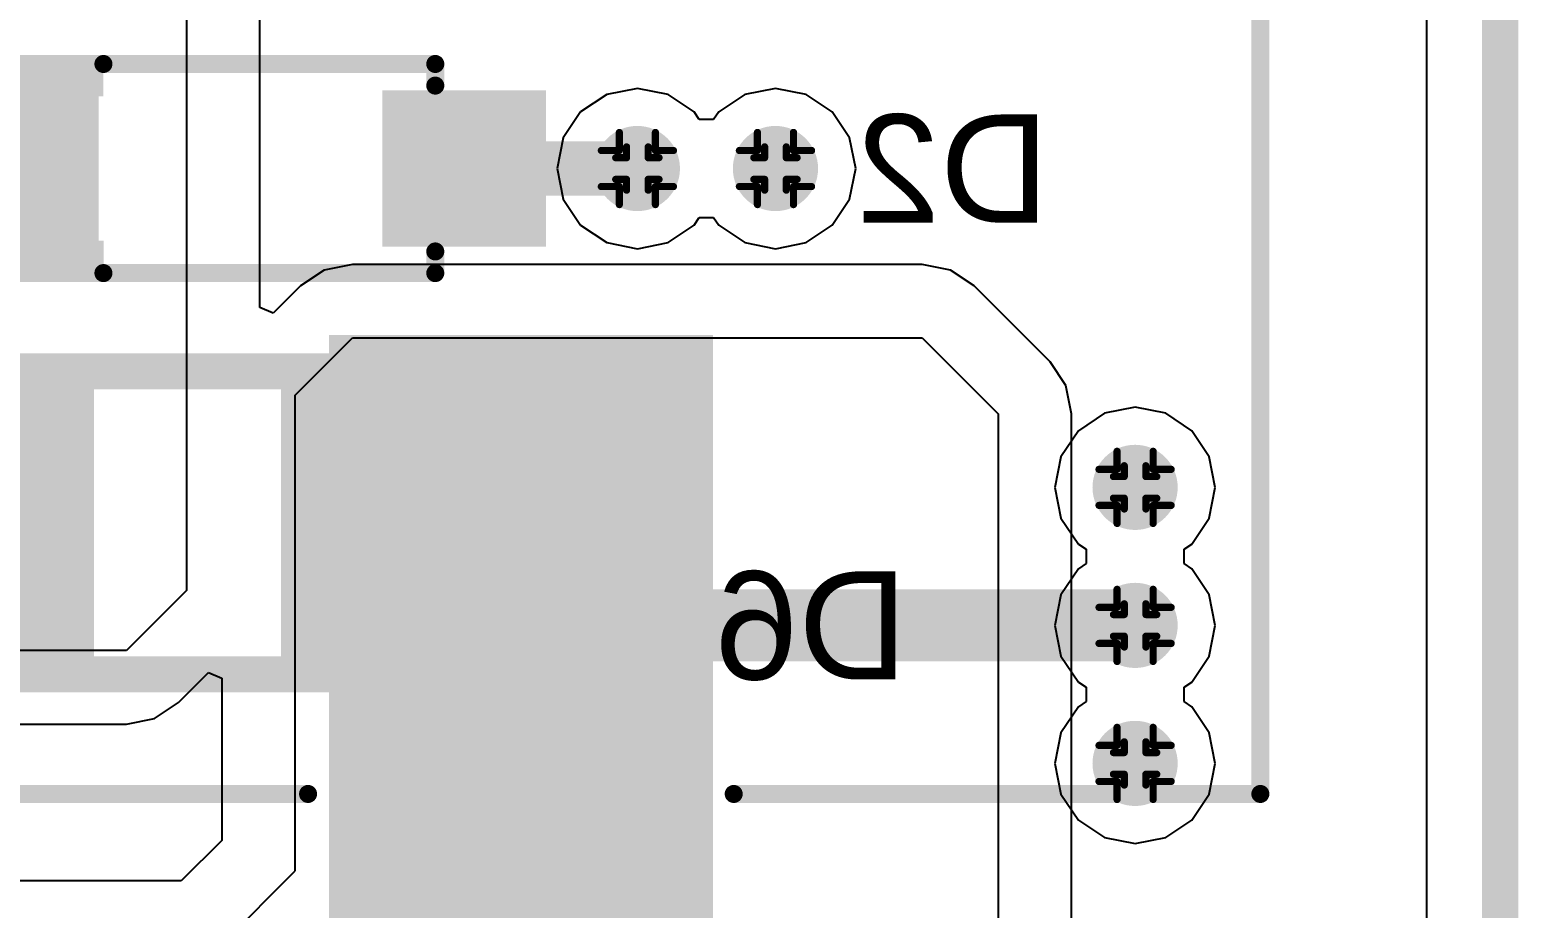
# Model space of a CAD drawing. Header units: inches. Extents: x 0 to 198, y 0 to 199.
# Drawn here: x 5.8916 to 6.3042, y 3.2148 to 3.4585 of the extents above; entities that cross this region are included whole.
import ezdxf

# ---------------------------------------------------------------- set-up
doc = ezdxf.new("R2010")
doc.units = ezdxf.units.IN
doc.header["$MEASUREMENT"] = 0
for name, color, linetype in [('Board Outline', 216, 'Continuous'), ('Bottom Layer', 5, 'Continuous'), ('Bottom Overlay', 54, 'Continuous'), ('Bottom Paste', 16, 'Continuous'), ('Bottom Solder', 6, 'Continuous'), ('Drill Drawing', 1, 'Continuous'), ('Layer 1', 16, 'Continuous'), ('Layer 2', 76, 'Continuous'), ('Top Layer', 1, 'Continuous'), ('Top Overlay', 2, 'Continuous'), ('Top Paste', 8, 'Continuous'), ('Top Solder', 216, 'Continuous'), ('Via Holes', 16, 'Continuous')]:
    doc.layers.add(name, color=color, linetype=linetype)
doc.styles.add('Arial', font='', dxfattribs={"height": 0.2})
doc.styles.get('Arial').set_extended_font_data('Arial')

# ---------------------------------------------------------------- blocks, each defined once
blk = doc.blocks.new('SOD_123FL_B_293')
at = {"layer": 'Bottom Layer'}
for points in [[(-0.08267695, 0.03543295), (-0.02992105, 0.03543295), (-0.02992105, -0.03543315), (-0.08267695, -0.03543315)], [(0.02992105, 0.03543295), (0.08267695, 0.03543295), (0.08267695, -0.03543315), (0.02992105, -0.03543315)]]:
    blk.add_hatch(color=5, dxfattribs=at).paths.add_polyline_path(points)
at = {"layer": 'Bottom Overlay'}
blk.add_hatch(color=54, dxfattribs=at).paths.add_polyline_path([(-0.1280035, -0.0459927), (-0.0860035, -0.0459927), (-0.0860035, 0.0460073), (-0.1280035, 0.0460073)])
at = {"layer": 'Bottom Paste'}
for points in [[(-0.08267695, 0.03543295), (-0.02992105, 0.03543295), (-0.02992105, -0.03543315), (-0.08267695, -0.03543315)], [(0.02992105, 0.03543295), (0.08267695, 0.03543295), (0.08267695, -0.03543315), (0.02992105, -0.03543315)]]:
    blk.add_hatch(color=16, dxfattribs=at).paths.add_polyline_path(points)
at = {"layer": 'Bottom Solder'}
for points in [[(-0.08667695, 0.03943295), (-0.02592105, 0.03943295), (-0.02592105, -0.03943315), (-0.08667695, -0.03943315)], [(0.02592105, 0.03943295), (0.08667695, 0.03943295), (0.08667695, -0.03943315), (0.02592105, -0.03943315)]]:
    blk.add_hatch(color=6, dxfattribs=at).paths.add_polyline_path(points)
at = {"layer": 'Bottom Overlay'}
for points in [[(0.0890011, 0.0419998, 0.01, 0.01, 0), (-0.088999, 0.0419997, 0.01, 0.01, 0)], [(0.0890011, 0.0419998, 0.01, 0.01, 0), (0.089001, -0.0420002, 0.01, 0.01, 0)], [(0.089001, -0.0420002, 0.01, 0.01, 0), (-0.088999, -0.0420002, 0.01, 0.01, 0)]]:
    blk.add_lwpolyline(points, format="xyseb", dxfattribs=at)
for points in [[(-0.091499, 0.0419997, 0.005, 0.005, 1), (-0.086499, 0.0419997, 0.005, 0.005, 1)], [(0.0865011, 0.0419998, 0.005, 0.005, 1), (0.0915011, 0.0419998, 0.005, 0.005, 1)], [(0.0865011, 0.0419998, 0.005, 0.005, 1), (0.0915011, 0.0419998, 0.005, 0.005, 1)], [(-0.091499, -0.0420002, 0.005, 0.005, 1), (-0.086499, -0.0420002, 0.005, 0.005, 1)], [(0.086501, -0.0420002, 0.005, 0.005, 1), (0.091501, -0.0420002, 0.005, 0.005, 1)], [(0.086501, -0.0420002, 0.005, 0.005, 1), (0.091501, -0.0420002, 0.005, 0.005, 1)]]:
    blk.add_lwpolyline(points, format="xyseb", close=True, dxfattribs=at)
blk = doc.blocks.new('SOD_123_B_297')
at = {"layer": 'Bottom Layer'}
for points in [[(-0.0807077, -0.01771645), (-0.0807077, 0.01771665), (-0.0433061, 0.01771665), (-0.0433061, -0.01771645)], [(0.0433062, -0.01771635), (0.0433062, 0.01771675), (0.0807078, 0.01771675), (0.0807078, -0.01771635)]]:
    blk.add_hatch(color=5, dxfattribs=at).paths.add_polyline_path(points)
at = {"layer": 'Bottom Overlay'}
for points in [[(0.0379789, 0.0199982), (0.1109789, 0.0199982), (0.1109789, 0.0314942), (0.0379789, 0.0314942)], [(0.0835454, -0.0309841), (0.1110894, -0.0309841), (0.1110894, 0.0310159), (0.0835454, 0.0310159)], [(0.0379966, -0.0314881), (0.1109966, -0.0314881), (0.1109966, -0.0199921), (0.0379966, -0.0199921)]]:
    blk.add_hatch(color=54, dxfattribs=at).paths.add_polyline_path(points)
at = {"layer": 'Bottom Paste'}
for points in [[(-0.0807077, -0.01771645), (-0.0807077, 0.01771665), (-0.0433061, 0.01771665), (-0.0433061, -0.01771645)], [(0.0433062, -0.01771635), (0.0433062, 0.01771675), (0.0807078, 0.01771675), (0.0807078, -0.01771635)]]:
    blk.add_hatch(color=16, dxfattribs=at).paths.add_polyline_path(points)
at = {"layer": 'Bottom Solder'}
for points in [[(-0.0847077, -0.02171645), (-0.0847077, 0.02171665), (-0.0393061, 0.02171665), (-0.0393061, -0.02171645)], [(0.0393062, -0.02171635), (0.0393062, 0.02171675), (0.0847078, 0.02171675), (0.0847078, -0.02171635)]]:
    blk.add_hatch(color=6, dxfattribs=at).paths.add_polyline_path(points)
at = {"layer": 'Bottom Overlay'}
for points in [[(-0.053999, 0.0290002, 0.005, 0.005, 0), (-0.0539991, 0.0230002, 0.005, 0.005, 0)], [(0.038001, 0.0290002, 0.005, 0.005, 0), (-0.053999, 0.0290002, 0.005, 0.005, 0)], [(-0.053999, -0.0229999, 0.005, 0.005, 0), (-0.053999, -0.0289998, 0.005, 0.005, 0)], [(0.038001, -0.0289998, 0.005, 0.005, 0), (-0.053999, -0.0289998, 0.005, 0.005, 0)]]:
    blk.add_lwpolyline(points, format="xyseb", dxfattribs=at)
for points in [[(-0.055249, 0.0290002, 0.0025, 0.0025, 1), (-0.052749, 0.0290002, 0.0025, 0.0025, 1)], [(-0.055249, 0.0290002, 0.0025, 0.0025, 1), (-0.052749, 0.0290002, 0.0025, 0.0025, 1)], [(0.036751, 0.0290002, 0.0025, 0.0025, 1), (0.039251, 0.0290002, 0.0025, 0.0025, 1)], [(-0.0552491, 0.0230002, 0.0025, 0.0025, 1), (-0.0527491, 0.0230002, 0.0025, 0.0025, 1)], [(-0.055249, -0.0229999, 0.0025, 0.0025, 1), (-0.052749, -0.0229999, 0.0025, 0.0025, 1)], [(-0.055249, -0.0289998, 0.0025, 0.0025, 1), (-0.052749, -0.0289998, 0.0025, 0.0025, 1)], [(-0.055249, -0.0289998, 0.0025, 0.0025, 1), (-0.052749, -0.0289998, 0.0025, 0.0025, 1)], [(0.036751, -0.0289998, 0.0025, 0.0025, 1), (0.039251, -0.0289998, 0.0025, 0.0025, 1)]]:
    blk.add_lwpolyline(points, format="xyseb", close=True, dxfattribs=at)
blk = doc.blocks.new('UCD_220_F_10__D___375')
at = {"layer": 'Top Layer'}
blk.add_hatch(color=1, dxfattribs=at).paths.add_polyline_path([(0.07874005, 0.0492136), (0.23622035, 0.0492136), (0.23622035, -0.0492116), (0.07874005, -0.0492116)])
at = {"layer": 'Top Paste'}
blk.add_hatch(color=8, dxfattribs=at).paths.add_polyline_path([(0.07874005, 0.0492136), (0.23622035, 0.0492136), (0.23622035, -0.0492116), (0.07874005, -0.0492116)])
at = {"layer": 'Top Solder'}
blk.add_hatch(color=216, dxfattribs=at).paths.add_polyline_path([(0.07474005, 0.0532136), (0.24022035, 0.0532136), (0.24022035, -0.0532116), (0.07474005, -0.0532116)])
at = {"layer": 'Top Overlay'}
for points in [[(0.2020002, 0.205001, 0.005, 0.005, 0), (-0.1429998, 0.205001, 0.005, 0.005, 0)], [(0.2020002, 0.059001, 0.005, 0.005, 0), (0.2020002, 0.205001, 0.005, 0.005, 0)], [(0.2020002, -0.204999, 0.005, 0.005, 0), (0.2020002, -0.058999, 0.005, 0.005, 0)]]:
    blk.add_lwpolyline(points, format="xyseb", dxfattribs=at)
for points in [[(0.2007502, 0.205001, 0.0025, 0.0025, 1), (0.2032502, 0.205001, 0.0025, 0.0025, 1)], [(0.2007502, 0.205001, 0.0025, 0.0025, 1), (0.2032502, 0.205001, 0.0025, 0.0025, 1)], [(0.2007502, 0.059001, 0.0025, 0.0025, 1), (0.2032502, 0.059001, 0.0025, 0.0025, 1)], [(0.2007502, -0.058999, 0.0025, 0.0025, 1), (0.2032502, -0.058999, 0.0025, 0.0025, 1)]]:
    blk.add_lwpolyline(points, format="xyseb", close=True, dxfattribs=at)

msp = doc.modelspace()

# ---------------------------------------------------------------- hatches: boundary and pattern name
at = {"layer": 'Bottom Layer'}
h = msp.add_hatch(color=5, dxfattribs=at)
edge = h.paths.add_edge_path()
edge.add_arc((6.0600197, 3.42), 0.011811, 0, 360)
h = msp.add_hatch(color=5, dxfattribs=at)
edge = h.paths.add_edge_path()
edge.add_arc((6.0983018, 3.42), 0.011811, 0, 360)
h = msp.add_hatch(color=5, dxfattribs=at)
edge = h.paths.add_edge_path()
edge.add_arc((6.198, 3.3315642), 0.011811, 0, 360)
h = msp.add_hatch(color=5, dxfattribs=at)
edge = h.paths.add_edge_path()
edge.add_arc((6.198, 3.2932821), 0.011811, 0, 360)
h = msp.add_hatch(color=5, dxfattribs=at)
edge = h.paths.add_edge_path()
edge.add_arc((6.198, 3.255), 0.011811, 0, 360)
at = {"layer": 'Layer 1'}
h = msp.add_hatch(color=16, dxfattribs=at)
edge = h.paths.add_edge_path()
edge.add_arc((6.0600197, 3.42), 0.011811, 0, 360)
h = msp.add_hatch(color=16, dxfattribs=at)
edge = h.paths.add_edge_path()
edge.add_arc((6.0983018, 3.42), 0.011811, 0, 360)
h = msp.add_hatch(color=16, dxfattribs=at)
edge = h.paths.add_edge_path()
edge.add_arc((6.198, 3.3315642), 0.011811, 0, 360)
h = msp.add_hatch(color=16, dxfattribs=at)
edge = h.paths.add_edge_path()
edge.add_arc((6.198, 3.2932821), 0.011811, 0, 360)
h = msp.add_hatch(color=16, dxfattribs=at)
edge = h.paths.add_edge_path()
edge.add_arc((6.198, 3.255), 0.011811, 0, 360)
at = {"layer": 'Layer 2'}
h = msp.add_hatch(color=76, dxfattribs=at)
edge = h.paths.add_edge_path()
edge.add_arc((6.0600197, 3.42), 0.011811, 0, 360)
h = msp.add_hatch(color=76, dxfattribs=at)
edge = h.paths.add_edge_path()
edge.add_arc((6.0983018, 3.42), 0.011811, 0, 360)
h = msp.add_hatch(color=76, dxfattribs=at)
edge = h.paths.add_edge_path()
edge.add_arc((6.198, 3.3315642), 0.011811, 0, 360)
h = msp.add_hatch(color=76, dxfattribs=at)
edge = h.paths.add_edge_path()
edge.add_arc((6.198, 3.2932821), 0.011811, 0, 360)
h = msp.add_hatch(color=76, dxfattribs=at)
edge = h.paths.add_edge_path()
edge.add_arc((6.198, 3.255), 0.011811, 0, 360)
at = {"layer": 'Top Layer'}
h = msp.add_hatch(color=1, dxfattribs=at)
edge = h.paths.add_edge_path()
edge.add_arc((6.0600197, 3.42), 0.011811, 0, 360)
h = msp.add_hatch(color=1, dxfattribs=at)
edge = h.paths.add_edge_path()
edge.add_arc((6.0983018, 3.42), 0.011811, 0, 360)
h = msp.add_hatch(color=1, dxfattribs=at)
edge = h.paths.add_edge_path()
edge.add_arc((6.198, 3.3315642), 0.011811, 0, 360)
h = msp.add_hatch(color=1, dxfattribs=at)
edge = h.paths.add_edge_path()
edge.add_arc((6.198, 3.2932821), 0.011811, 0, 360)
h = msp.add_hatch(color=1, dxfattribs=at)
edge = h.paths.add_edge_path()
edge.add_arc((6.198, 3.255), 0.011811, 0, 360)
at = {"layer": 'Via Holes'}
h = msp.add_hatch(color=7, dxfattribs=at)
edge = h.paths.add_edge_path()
edge.add_arc((6.0600197, 3.42), 0.0059055, 0, 360)
h = msp.add_hatch(color=7, dxfattribs=at)
edge = h.paths.add_edge_path()
edge.add_arc((6.0983018, 3.42), 0.0059055, 0, 360)
h = msp.add_hatch(color=7, dxfattribs=at)
edge = h.paths.add_edge_path()
edge.add_arc((6.198, 3.3315642), 0.0059055, 0, 360)
h = msp.add_hatch(color=7, dxfattribs=at)
edge = h.paths.add_edge_path()
edge.add_arc((6.198, 3.2932821), 0.0059055, 0, 360)
h = msp.add_hatch(color=7, dxfattribs=at)
edge = h.paths.add_edge_path()
edge.add_arc((6.198, 3.255), 0.0059055, 0, 360)

# ---------------------------------------------------------------- linework, layer by layer
at = {"layer": 'Board Outline'}
msp.add_lwpolyline([(6.2992131, 5e-07, 0.01, 0.01, 0), (6.2992131, 4.7244099, 0.01, 0.01, 0)], format="xyseb", dxfattribs=at)
at = {"layer": 'Bottom Layer'}
for p, q in [((6.2788218, 3.6349924), (6.2788218, 1.6012499)), ((5.934999, 3.6019139), (5.934999, 3.3029195)), ((5.9553908, 3.3814161), (5.9553908, 3.6019139)), ((5.9810394, 3.3933918), (5.9732358, 3.3918396)), ((6.139, 3.3933918), (5.9810394, 3.3933918)), ((6.1468036, 3.3918396), (6.139, 3.3933918)), ((5.9732358, 3.3918396), (5.9666202, 3.3874192)), ((6.1534192, 3.3874192), (6.1468036, 3.3918396)), ((5.9666202, 3.3874192), (5.9590864, 3.3798854)), ((6.1744188, 3.3664195), (6.1534192, 3.3874192)), ((5.9590864, 3.3798854), (5.9553908, 3.3814161)), ((5.9651904, 3.357151), (5.9810394, 3.373)), ((5.9810394, 3.373), (6.139, 3.373)), ((6.139, 3.373), (6.1599999, 3.3520001)), ((6.1744191, 3.3664193), (6.1744188, 3.3664195)), ((6.1788395, 3.3598038), (6.1744191, 3.3664193)), ((6.1803917, 3.3520001), (6.1788395, 3.3598038)), ((5.9651904, 3.2251901), (5.9651904, 3.357151)), ((6.1599999, 3.3520001), (6.1599999, 3.131)), ((6.1803917, 3.131), (6.1803917, 3.3520001)), ((5.934999, 3.3029195), (5.9183643, 3.2862848)), ((5.9183643, 3.2862848), (5.8084991, 3.2862848)), ((5.9327835, 3.2718656), (5.941103, 3.2801851)), ((5.941103, 3.2801851), (5.9447986, 3.2786544)), ((5.9447986, 3.2786544), (5.9447986, 3.2336373)), ((5.9261679, 3.2674452), (5.9327835, 3.2718656)), ((5.8084991, 3.265893), (5.9183643, 3.265893)), ((5.9183643, 3.265893), (5.9261679, 3.2674452)), ((5.9447986, 3.2336373), (5.933553, 3.2223918)), ((5.9419996, 3.202), (5.9651897, 3.2251901)), ((5.9651897, 3.2251901), (5.9651904, 3.2251901)), ((5.933553, 3.2223918), (5.661, 3.2223918))]:
    msp.add_line(p, q, dxfattribs=at)
for points in [[(6.0120069, 3.4199999, 0.015, 0.015, 0), (6.0600196, 3.4199999, 0.015, 0.015, 0)], [(6.0600196, 3.4199999, 0.015, 0.015, 0), (6.0600197, 3.42, 0.015, 0.015, 0)]]:
    msp.add_lwpolyline(points, format="xyseb", dxfattribs=at)
for points in [[(6.0082569, 3.4199999, 0.0075, 0.0075, 1), (6.0157569, 3.4199999, 0.0075, 0.0075, 1)], [(6.0562696, 3.4199999, 0.0075, 0.0075, 1), (6.0637696, 3.4199999, 0.0075, 0.0075, 1)], [(6.0562696, 3.4199999, 0.0075, 0.0075, 1), (6.0637696, 3.4199999, 0.0075, 0.0075, 1)], [(6.0562697, 3.42, 0.0075, 0.0075, 1), (6.0637697, 3.42, 0.0075, 0.0075, 1)]]:
    msp.add_lwpolyline(points, format="xyseb", close=True, dxfattribs=at)
at = {"layer": 'Drill Drawing'}
for points in [[(6.0550197, 3.425, 0.002, 0.002, 0), (6.0550197, 3.43, 0.002, 0.002, 0)], [(6.0550197, 3.43, 0.002, 0.002, 0), (6.0650197, 3.43, 0.002, 0.002, 0)], [(6.0650197, 3.425, 0.002, 0.002, 0), (6.0650197, 3.43, 0.002, 0.002, 0)], [(6.0933018, 3.425, 0.002, 0.002, 0), (6.0933018, 3.43, 0.002, 0.002, 0)], [(6.0933018, 3.43, 0.002, 0.002, 0), (6.1033018, 3.43, 0.002, 0.002, 0)], [(6.1033018, 3.425, 0.002, 0.002, 0), (6.1033018, 3.43, 0.002, 0.002, 0)], [(6.0500197, 3.415, 0.002, 0.002, 0), (6.0500197, 3.425, 0.002, 0.002, 0)], [(6.0500197, 3.425, 0.002, 0.002, 0), (6.0550197, 3.425, 0.002, 0.002, 0)], [(6.0570197, 3.423, 0.002, 0.002, 0), (6.0570197, 3.426, 0.002, 0.002, 0)], [(6.0570197, 3.426, 0.002, 0.002, 0), (6.0630197, 3.426, 0.002, 0.002, 0)], [(6.0630197, 3.423, 0.002, 0.002, 0), (6.0630197, 3.426, 0.002, 0.002, 0)], [(6.0650197, 3.425, 0.002, 0.002, 0), (6.0700197, 3.425, 0.002, 0.002, 0)], [(6.0700197, 3.415, 0.002, 0.002, 0), (6.0700197, 3.425, 0.002, 0.002, 0)], [(6.0883018, 3.415, 0.002, 0.002, 0), (6.0883018, 3.425, 0.002, 0.002, 0)], [(6.0883018, 3.425, 0.002, 0.002, 0), (6.0933018, 3.425, 0.002, 0.002, 0)], [(6.0953018, 3.423, 0.002, 0.002, 0), (6.0953018, 3.426, 0.002, 0.002, 0)], [(6.0953018, 3.426, 0.002, 0.002, 0), (6.1013018, 3.426, 0.002, 0.002, 0)], [(6.1013018, 3.423, 0.002, 0.002, 0), (6.1013018, 3.426, 0.002, 0.002, 0)], [(6.1033018, 3.425, 0.002, 0.002, 0), (6.1083018, 3.425, 0.002, 0.002, 0)], [(6.1083018, 3.415, 0.002, 0.002, 0), (6.1083018, 3.425, 0.002, 0.002, 0)], [(6.0540197, 3.417, 0.002, 0.002, 0), (6.0540197, 3.423, 0.002, 0.002, 0)], [(6.0540197, 3.423, 0.002, 0.002, 0), (6.0570197, 3.423, 0.002, 0.002, 0)], [(6.0630197, 3.423, 0.002, 0.002, 0), (6.0660197, 3.423, 0.002, 0.002, 0)], [(6.0660197, 3.417, 0.002, 0.002, 0), (6.0660197, 3.423, 0.002, 0.002, 0)], [(6.0923018, 3.417, 0.002, 0.002, 0), (6.0923018, 3.423, 0.002, 0.002, 0)], [(6.0923018, 3.423, 0.002, 0.002, 0), (6.0953018, 3.423, 0.002, 0.002, 0)], [(6.1013018, 3.423, 0.002, 0.002, 0), (6.1043018, 3.423, 0.002, 0.002, 0)], [(6.1043018, 3.417, 0.002, 0.002, 0), (6.1043018, 3.423, 0.002, 0.002, 0)], [(6.0540197, 3.417, 0.002, 0.002, 0), (6.0570197, 3.417, 0.002, 0.002, 0)], [(6.0570197, 3.414, 0.002, 0.002, 0), (6.0570197, 3.417, 0.002, 0.002, 0)], [(6.0630197, 3.417, 0.002, 0.002, 0), (6.0660197, 3.417, 0.002, 0.002, 0)], [(6.0630197, 3.414, 0.002, 0.002, 0), (6.0630197, 3.417, 0.002, 0.002, 0)], [(6.0923018, 3.417, 0.002, 0.002, 0), (6.0953018, 3.417, 0.002, 0.002, 0)], [(6.0953018, 3.414, 0.002, 0.002, 0), (6.0953018, 3.417, 0.002, 0.002, 0)], [(6.1013018, 3.417, 0.002, 0.002, 0), (6.1043018, 3.417, 0.002, 0.002, 0)], [(6.1013018, 3.414, 0.002, 0.002, 0), (6.1013018, 3.417, 0.002, 0.002, 0)], [(6.0500197, 3.415, 0.002, 0.002, 0), (6.0550197, 3.415, 0.002, 0.002, 0)], [(6.0550197, 3.41, 0.002, 0.002, 0), (6.0550197, 3.415, 0.002, 0.002, 0)], [(6.0570197, 3.414, 0.002, 0.002, 0), (6.0630197, 3.414, 0.002, 0.002, 0)], [(6.0650197, 3.415, 0.002, 0.002, 0), (6.0700197, 3.415, 0.002, 0.002, 0)], [(6.0650197, 3.41, 0.002, 0.002, 0), (6.0650197, 3.415, 0.002, 0.002, 0)], [(6.0883018, 3.415, 0.002, 0.002, 0), (6.0933018, 3.415, 0.002, 0.002, 0)], [(6.0933018, 3.41, 0.002, 0.002, 0), (6.0933018, 3.415, 0.002, 0.002, 0)], [(6.0953018, 3.414, 0.002, 0.002, 0), (6.1013018, 3.414, 0.002, 0.002, 0)], [(6.1033018, 3.415, 0.002, 0.002, 0), (6.1083018, 3.415, 0.002, 0.002, 0)], [(6.1033018, 3.41, 0.002, 0.002, 0), (6.1033018, 3.415, 0.002, 0.002, 0)], [(6.0550197, 3.41, 0.002, 0.002, 0), (6.0650197, 3.41, 0.002, 0.002, 0)], [(6.0933018, 3.41, 0.002, 0.002, 0), (6.1033018, 3.41, 0.002, 0.002, 0)], [(6.193, 3.3365642, 0.002, 0.002, 0), (6.193, 3.3415642, 0.002, 0.002, 0)], [(6.193, 3.3415642, 0.002, 0.002, 0), (6.203, 3.3415642, 0.002, 0.002, 0)], [(6.203, 3.3365642, 0.002, 0.002, 0), (6.203, 3.3415642, 0.002, 0.002, 0)], [(6.195, 3.3345642, 0.002, 0.002, 0), (6.195, 3.3375642, 0.002, 0.002, 0)], [(6.195, 3.3375642, 0.002, 0.002, 0), (6.201, 3.3375642, 0.002, 0.002, 0)], [(6.201, 3.3345642, 0.002, 0.002, 0), (6.201, 3.3375642, 0.002, 0.002, 0)], [(6.188, 3.3265642, 0.002, 0.002, 0), (6.188, 3.3365642, 0.002, 0.002, 0)], [(6.188, 3.3365642, 0.002, 0.002, 0), (6.193, 3.3365642, 0.002, 0.002, 0)], [(6.192, 3.3285642, 0.002, 0.002, 0), (6.192, 3.3345642, 0.002, 0.002, 0)], [(6.192, 3.3345642, 0.002, 0.002, 0), (6.195, 3.3345642, 0.002, 0.002, 0)], [(6.201, 3.3345642, 0.002, 0.002, 0), (6.204, 3.3345642, 0.002, 0.002, 0)], [(6.203, 3.3365642, 0.002, 0.002, 0), (6.208, 3.3365642, 0.002, 0.002, 0)], [(6.204, 3.3285642, 0.002, 0.002, 0), (6.204, 3.3345642, 0.002, 0.002, 0)], [(6.208, 3.3265642, 0.002, 0.002, 0), (6.208, 3.3365642, 0.002, 0.002, 0)], [(6.188, 3.3265642, 0.002, 0.002, 0), (6.193, 3.3265642, 0.002, 0.002, 0)], [(6.192, 3.3285642, 0.002, 0.002, 0), (6.195, 3.3285642, 0.002, 0.002, 0)], [(6.193, 3.3215642, 0.002, 0.002, 0), (6.193, 3.3265642, 0.002, 0.002, 0)], [(6.195, 3.3255642, 0.002, 0.002, 0), (6.195, 3.3285642, 0.002, 0.002, 0)], [(6.195, 3.3255642, 0.002, 0.002, 0), (6.201, 3.3255642, 0.002, 0.002, 0)], [(6.201, 3.3285642, 0.002, 0.002, 0), (6.204, 3.3285642, 0.002, 0.002, 0)], [(6.201, 3.3255642, 0.002, 0.002, 0), (6.201, 3.3285642, 0.002, 0.002, 0)], [(6.203, 3.3265642, 0.002, 0.002, 0), (6.208, 3.3265642, 0.002, 0.002, 0)], [(6.203, 3.3215642, 0.002, 0.002, 0), (6.203, 3.3265642, 0.002, 0.002, 0)], [(6.193, 3.3215642, 0.002, 0.002, 0), (6.203, 3.3215642, 0.002, 0.002, 0)], [(6.193, 3.2982821, 0.002, 0.002, 0), (6.193, 3.3032821, 0.002, 0.002, 0)], [(6.193, 3.3032821, 0.002, 0.002, 0), (6.203, 3.3032821, 0.002, 0.002, 0)], [(6.203, 3.2982821, 0.002, 0.002, 0), (6.203, 3.3032821, 0.002, 0.002, 0)], [(6.188, 3.2882821, 0.002, 0.002, 0), (6.188, 3.2982821, 0.002, 0.002, 0)], [(6.188, 3.2982821, 0.002, 0.002, 0), (6.193, 3.2982821, 0.002, 0.002, 0)], [(6.192, 3.2902821, 0.002, 0.002, 0), (6.192, 3.2962821, 0.002, 0.002, 0)], [(6.192, 3.2962821, 0.002, 0.002, 0), (6.195, 3.2962821, 0.002, 0.002, 0)], [(6.195, 3.2962821, 0.002, 0.002, 0), (6.195, 3.2992821, 0.002, 0.002, 0)], [(6.195, 3.2992821, 0.002, 0.002, 0), (6.201, 3.2992821, 0.002, 0.002, 0)], [(6.201, 3.2962821, 0.002, 0.002, 0), (6.201, 3.2992821, 0.002, 0.002, 0)], [(6.201, 3.2962821, 0.002, 0.002, 0), (6.204, 3.2962821, 0.002, 0.002, 0)], [(6.203, 3.2982821, 0.002, 0.002, 0), (6.208, 3.2982821, 0.002, 0.002, 0)], [(6.204, 3.2902821, 0.002, 0.002, 0), (6.204, 3.2962821, 0.002, 0.002, 0)], [(6.208, 3.2882821, 0.002, 0.002, 0), (6.208, 3.2982821, 0.002, 0.002, 0)], [(6.188, 3.2882821, 0.002, 0.002, 0), (6.193, 3.2882821, 0.002, 0.002, 0)], [(6.192, 3.2902821, 0.002, 0.002, 0), (6.195, 3.2902821, 0.002, 0.002, 0)], [(6.193, 3.2832821, 0.002, 0.002, 0), (6.193, 3.2882821, 0.002, 0.002, 0)], [(6.195, 3.2872821, 0.002, 0.002, 0), (6.195, 3.2902821, 0.002, 0.002, 0)], [(6.201, 3.2902821, 0.002, 0.002, 0), (6.204, 3.2902821, 0.002, 0.002, 0)], [(6.201, 3.2872821, 0.002, 0.002, 0), (6.201, 3.2902821, 0.002, 0.002, 0)], [(6.203, 3.2882821, 0.002, 0.002, 0), (6.208, 3.2882821, 0.002, 0.002, 0)], [(6.203, 3.2832821, 0.002, 0.002, 0), (6.203, 3.2882821, 0.002, 0.002, 0)], [(6.195, 3.2872821, 0.002, 0.002, 0), (6.201, 3.2872821, 0.002, 0.002, 0)], [(6.193, 3.2832821, 0.002, 0.002, 0), (6.203, 3.2832821, 0.002, 0.002, 0)], [(6.193, 3.26, 0.002, 0.002, 0), (6.193, 3.265, 0.002, 0.002, 0)], [(6.193, 3.265, 0.002, 0.002, 0), (6.203, 3.265, 0.002, 0.002, 0)], [(6.203, 3.26, 0.002, 0.002, 0), (6.203, 3.265, 0.002, 0.002, 0)], [(6.188, 3.25, 0.002, 0.002, 0), (6.188, 3.26, 0.002, 0.002, 0)], [(6.188, 3.26, 0.002, 0.002, 0), (6.193, 3.26, 0.002, 0.002, 0)], [(6.195, 3.258, 0.002, 0.002, 0), (6.195, 3.261, 0.002, 0.002, 0)], [(6.195, 3.261, 0.002, 0.002, 0), (6.201, 3.261, 0.002, 0.002, 0)], [(6.201, 3.258, 0.002, 0.002, 0), (6.201, 3.261, 0.002, 0.002, 0)], [(6.203, 3.26, 0.002, 0.002, 0), (6.208, 3.26, 0.002, 0.002, 0)], [(6.208, 3.25, 0.002, 0.002, 0), (6.208, 3.26, 0.002, 0.002, 0)], [(6.192, 3.252, 0.002, 0.002, 0), (6.192, 3.258, 0.002, 0.002, 0)], [(6.192, 3.258, 0.002, 0.002, 0), (6.195, 3.258, 0.002, 0.002, 0)], [(6.201, 3.258, 0.002, 0.002, 0), (6.204, 3.258, 0.002, 0.002, 0)], [(6.204, 3.252, 0.002, 0.002, 0), (6.204, 3.258, 0.002, 0.002, 0)], [(6.192, 3.252, 0.002, 0.002, 0), (6.195, 3.252, 0.002, 0.002, 0)], [(6.195, 3.249, 0.002, 0.002, 0), (6.195, 3.252, 0.002, 0.002, 0)], [(6.201, 3.252, 0.002, 0.002, 0), (6.204, 3.252, 0.002, 0.002, 0)], [(6.201, 3.249, 0.002, 0.002, 0), (6.201, 3.252, 0.002, 0.002, 0)], [(6.188, 3.25, 0.002, 0.002, 0), (6.193, 3.25, 0.002, 0.002, 0)], [(6.193, 3.245, 0.002, 0.002, 0), (6.193, 3.25, 0.002, 0.002, 0)], [(6.195, 3.249, 0.002, 0.002, 0), (6.201, 3.249, 0.002, 0.002, 0)], [(6.203, 3.25, 0.002, 0.002, 0), (6.208, 3.25, 0.002, 0.002, 0)], [(6.203, 3.245, 0.002, 0.002, 0), (6.203, 3.25, 0.002, 0.002, 0)], [(6.193, 3.245, 0.002, 0.002, 0), (6.203, 3.245, 0.002, 0.002, 0)]]:
    msp.add_lwpolyline(points, format="xyseb", dxfattribs=at)
for points in [[(6.0545197, 3.43, 0.001, 0.001, 1), (6.0555197, 3.43, 0.001, 0.001, 1)], [(6.0545197, 3.43, 0.001, 0.001, 1), (6.0555197, 3.43, 0.001, 0.001, 1)], [(6.0645197, 3.43, 0.001, 0.001, 1), (6.0655197, 3.43, 0.001, 0.001, 1)], [(6.0645197, 3.43, 0.001, 0.001, 1), (6.0655197, 3.43, 0.001, 0.001, 1)], [(6.0928018, 3.43, 0.001, 0.001, 1), (6.0938018, 3.43, 0.001, 0.001, 1)], [(6.0928018, 3.43, 0.001, 0.001, 1), (6.0938018, 3.43, 0.001, 0.001, 1)], [(6.1028018, 3.43, 0.001, 0.001, 1), (6.1038018, 3.43, 0.001, 0.001, 1)], [(6.1028018, 3.43, 0.001, 0.001, 1), (6.1038018, 3.43, 0.001, 0.001, 1)], [(6.0495197, 3.425, 0.001, 0.001, 1), (6.0505197, 3.425, 0.001, 0.001, 1)], [(6.0495197, 3.425, 0.001, 0.001, 1), (6.0505197, 3.425, 0.001, 0.001, 1)], [(6.0545197, 3.425, 0.001, 0.001, 1), (6.0555197, 3.425, 0.001, 0.001, 1)], [(6.0545197, 3.425, 0.001, 0.001, 1), (6.0555197, 3.425, 0.001, 0.001, 1)], [(6.0565197, 3.426, 0.001, 0.001, 1), (6.0575197, 3.426, 0.001, 0.001, 1)], [(6.0565197, 3.426, 0.001, 0.001, 1), (6.0575197, 3.426, 0.001, 0.001, 1)], [(6.0625197, 3.426, 0.001, 0.001, 1), (6.0635197, 3.426, 0.001, 0.001, 1)], [(6.0625197, 3.426, 0.001, 0.001, 1), (6.0635197, 3.426, 0.001, 0.001, 1)], [(6.0645197, 3.425, 0.001, 0.001, 1), (6.0655197, 3.425, 0.001, 0.001, 1)], [(6.0645197, 3.425, 0.001, 0.001, 1), (6.0655197, 3.425, 0.001, 0.001, 1)], [(6.0695197, 3.425, 0.001, 0.001, 1), (6.0705197, 3.425, 0.001, 0.001, 1)], [(6.0695197, 3.425, 0.001, 0.001, 1), (6.0705197, 3.425, 0.001, 0.001, 1)], [(6.0878018, 3.425, 0.001, 0.001, 1), (6.0888018, 3.425, 0.001, 0.001, 1)], [(6.0878018, 3.425, 0.001, 0.001, 1), (6.0888018, 3.425, 0.001, 0.001, 1)], [(6.0928018, 3.425, 0.001, 0.001, 1), (6.0938018, 3.425, 0.001, 0.001, 1)], [(6.0928018, 3.425, 0.001, 0.001, 1), (6.0938018, 3.425, 0.001, 0.001, 1)], [(6.0948018, 3.426, 0.001, 0.001, 1), (6.0958018, 3.426, 0.001, 0.001, 1)], [(6.0948018, 3.426, 0.001, 0.001, 1), (6.0958018, 3.426, 0.001, 0.001, 1)], [(6.1008018, 3.426, 0.001, 0.001, 1), (6.1018018, 3.426, 0.001, 0.001, 1)], [(6.1008018, 3.426, 0.001, 0.001, 1), (6.1018018, 3.426, 0.001, 0.001, 1)], [(6.1028018, 3.425, 0.001, 0.001, 1), (6.1038018, 3.425, 0.001, 0.001, 1)], [(6.1028018, 3.425, 0.001, 0.001, 1), (6.1038018, 3.425, 0.001, 0.001, 1)], [(6.1078018, 3.425, 0.001, 0.001, 1), (6.1088018, 3.425, 0.001, 0.001, 1)], [(6.1078018, 3.425, 0.001, 0.001, 1), (6.1088018, 3.425, 0.001, 0.001, 1)], [(6.0535197, 3.423, 0.001, 0.001, 1), (6.0545197, 3.423, 0.001, 0.001, 1)], [(6.0535197, 3.423, 0.001, 0.001, 1), (6.0545197, 3.423, 0.001, 0.001, 1)], [(6.0565197, 3.423, 0.001, 0.001, 1), (6.0575197, 3.423, 0.001, 0.001, 1)], [(6.0565197, 3.423, 0.001, 0.001, 1), (6.0575197, 3.423, 0.001, 0.001, 1)], [(6.0625197, 3.423, 0.001, 0.001, 1), (6.0635197, 3.423, 0.001, 0.001, 1)], [(6.0625197, 3.423, 0.001, 0.001, 1), (6.0635197, 3.423, 0.001, 0.001, 1)], [(6.0655197, 3.423, 0.001, 0.001, 1), (6.0665197, 3.423, 0.001, 0.001, 1)], [(6.0655197, 3.423, 0.001, 0.001, 1), (6.0665197, 3.423, 0.001, 0.001, 1)], [(6.0918018, 3.423, 0.001, 0.001, 1), (6.0928018, 3.423, 0.001, 0.001, 1)], [(6.0918018, 3.423, 0.001, 0.001, 1), (6.0928018, 3.423, 0.001, 0.001, 1)], [(6.0948018, 3.423, 0.001, 0.001, 1), (6.0958018, 3.423, 0.001, 0.001, 1)], [(6.0948018, 3.423, 0.001, 0.001, 1), (6.0958018, 3.423, 0.001, 0.001, 1)], [(6.1008018, 3.423, 0.001, 0.001, 1), (6.1018018, 3.423, 0.001, 0.001, 1)], [(6.1008018, 3.423, 0.001, 0.001, 1), (6.1018018, 3.423, 0.001, 0.001, 1)], [(6.1038018, 3.423, 0.001, 0.001, 1), (6.1048018, 3.423, 0.001, 0.001, 1)], [(6.1038018, 3.423, 0.001, 0.001, 1), (6.1048018, 3.423, 0.001, 0.001, 1)], [(6.0535197, 3.417, 0.001, 0.001, 1), (6.0545197, 3.417, 0.001, 0.001, 1)], [(6.0535197, 3.417, 0.001, 0.001, 1), (6.0545197, 3.417, 0.001, 0.001, 1)], [(6.0565197, 3.417, 0.001, 0.001, 1), (6.0575197, 3.417, 0.001, 0.001, 1)], [(6.0565197, 3.417, 0.001, 0.001, 1), (6.0575197, 3.417, 0.001, 0.001, 1)], [(6.0625197, 3.417, 0.001, 0.001, 1), (6.0635197, 3.417, 0.001, 0.001, 1)], [(6.0625197, 3.417, 0.001, 0.001, 1), (6.0635197, 3.417, 0.001, 0.001, 1)], [(6.0655197, 3.417, 0.001, 0.001, 1), (6.0665197, 3.417, 0.001, 0.001, 1)], [(6.0655197, 3.417, 0.001, 0.001, 1), (6.0665197, 3.417, 0.001, 0.001, 1)], [(6.0918018, 3.417, 0.001, 0.001, 1), (6.0928018, 3.417, 0.001, 0.001, 1)], [(6.0918018, 3.417, 0.001, 0.001, 1), (6.0928018, 3.417, 0.001, 0.001, 1)], [(6.0948018, 3.417, 0.001, 0.001, 1), (6.0958018, 3.417, 0.001, 0.001, 1)], [(6.0948018, 3.417, 0.001, 0.001, 1), (6.0958018, 3.417, 0.001, 0.001, 1)], [(6.1008018, 3.417, 0.001, 0.001, 1), (6.1018018, 3.417, 0.001, 0.001, 1)], [(6.1008018, 3.417, 0.001, 0.001, 1), (6.1018018, 3.417, 0.001, 0.001, 1)], [(6.1038018, 3.417, 0.001, 0.001, 1), (6.1048018, 3.417, 0.001, 0.001, 1)], [(6.1038018, 3.417, 0.001, 0.001, 1), (6.1048018, 3.417, 0.001, 0.001, 1)], [(6.0495197, 3.415, 0.001, 0.001, 1), (6.0505197, 3.415, 0.001, 0.001, 1)], [(6.0495197, 3.415, 0.001, 0.001, 1), (6.0505197, 3.415, 0.001, 0.001, 1)], [(6.0545197, 3.415, 0.001, 0.001, 1), (6.0555197, 3.415, 0.001, 0.001, 1)], [(6.0545197, 3.415, 0.001, 0.001, 1), (6.0555197, 3.415, 0.001, 0.001, 1)], [(6.0565197, 3.414, 0.001, 0.001, 1), (6.0575197, 3.414, 0.001, 0.001, 1)], [(6.0565197, 3.414, 0.001, 0.001, 1), (6.0575197, 3.414, 0.001, 0.001, 1)], [(6.0625197, 3.414, 0.001, 0.001, 1), (6.0635197, 3.414, 0.001, 0.001, 1)], [(6.0625197, 3.414, 0.001, 0.001, 1), (6.0635197, 3.414, 0.001, 0.001, 1)], [(6.0645197, 3.415, 0.001, 0.001, 1), (6.0655197, 3.415, 0.001, 0.001, 1)], [(6.0645197, 3.415, 0.001, 0.001, 1), (6.0655197, 3.415, 0.001, 0.001, 1)], [(6.0695197, 3.415, 0.001, 0.001, 1), (6.0705197, 3.415, 0.001, 0.001, 1)], [(6.0695197, 3.415, 0.001, 0.001, 1), (6.0705197, 3.415, 0.001, 0.001, 1)], [(6.0878018, 3.415, 0.001, 0.001, 1), (6.0888018, 3.415, 0.001, 0.001, 1)], [(6.0878018, 3.415, 0.001, 0.001, 1), (6.0888018, 3.415, 0.001, 0.001, 1)], [(6.0928018, 3.415, 0.001, 0.001, 1), (6.0938018, 3.415, 0.001, 0.001, 1)], [(6.0928018, 3.415, 0.001, 0.001, 1), (6.0938018, 3.415, 0.001, 0.001, 1)], [(6.0948018, 3.414, 0.001, 0.001, 1), (6.0958018, 3.414, 0.001, 0.001, 1)], [(6.0948018, 3.414, 0.001, 0.001, 1), (6.0958018, 3.414, 0.001, 0.001, 1)], [(6.1008018, 3.414, 0.001, 0.001, 1), (6.1018018, 3.414, 0.001, 0.001, 1)], [(6.1008018, 3.414, 0.001, 0.001, 1), (6.1018018, 3.414, 0.001, 0.001, 1)], [(6.1028018, 3.415, 0.001, 0.001, 1), (6.1038018, 3.415, 0.001, 0.001, 1)], [(6.1028018, 3.415, 0.001, 0.001, 1), (6.1038018, 3.415, 0.001, 0.001, 1)], [(6.1078018, 3.415, 0.001, 0.001, 1), (6.1088018, 3.415, 0.001, 0.001, 1)], [(6.1078018, 3.415, 0.001, 0.001, 1), (6.1088018, 3.415, 0.001, 0.001, 1)], [(6.0545197, 3.41, 0.001, 0.001, 1), (6.0555197, 3.41, 0.001, 0.001, 1)], [(6.0545197, 3.41, 0.001, 0.001, 1), (6.0555197, 3.41, 0.001, 0.001, 1)], [(6.0645197, 3.41, 0.001, 0.001, 1), (6.0655197, 3.41, 0.001, 0.001, 1)], [(6.0645197, 3.41, 0.001, 0.001, 1), (6.0655197, 3.41, 0.001, 0.001, 1)], [(6.0928018, 3.41, 0.001, 0.001, 1), (6.0938018, 3.41, 0.001, 0.001, 1)], [(6.0928018, 3.41, 0.001, 0.001, 1), (6.0938018, 3.41, 0.001, 0.001, 1)], [(6.1028018, 3.41, 0.001, 0.001, 1), (6.1038018, 3.41, 0.001, 0.001, 1)], [(6.1028018, 3.41, 0.001, 0.001, 1), (6.1038018, 3.41, 0.001, 0.001, 1)], [(6.1925, 3.3415642, 0.001, 0.001, 1), (6.1935, 3.3415642, 0.001, 0.001, 1)], [(6.1925, 3.3415642, 0.001, 0.001, 1), (6.1935, 3.3415642, 0.001, 0.001, 1)], [(6.2025, 3.3415642, 0.001, 0.001, 1), (6.2035, 3.3415642, 0.001, 0.001, 1)], [(6.2025, 3.3415642, 0.001, 0.001, 1), (6.2035, 3.3415642, 0.001, 0.001, 1)], [(6.1945, 3.3375642, 0.001, 0.001, 1), (6.1955, 3.3375642, 0.001, 0.001, 1)], [(6.1945, 3.3375642, 0.001, 0.001, 1), (6.1955, 3.3375642, 0.001, 0.001, 1)], [(6.2005, 3.3375642, 0.001, 0.001, 1), (6.2015, 3.3375642, 0.001, 0.001, 1)], [(6.2005, 3.3375642, 0.001, 0.001, 1), (6.2015, 3.3375642, 0.001, 0.001, 1)], [(6.1875, 3.3365642, 0.001, 0.001, 1), (6.1885, 3.3365642, 0.001, 0.001, 1)], [(6.1875, 3.3365642, 0.001, 0.001, 1), (6.1885, 3.3365642, 0.001, 0.001, 1)], [(6.1915, 3.3345642, 0.001, 0.001, 1), (6.1925, 3.3345642, 0.001, 0.001, 1)], [(6.1915, 3.3345642, 0.001, 0.001, 1), (6.1925, 3.3345642, 0.001, 0.001, 1)], [(6.1925, 3.3365642, 0.001, 0.001, 1), (6.1935, 3.3365642, 0.001, 0.001, 1)], [(6.1925, 3.3365642, 0.001, 0.001, 1), (6.1935, 3.3365642, 0.001, 0.001, 1)], [(6.1945, 3.3345642, 0.001, 0.001, 1), (6.1955, 3.3345642, 0.001, 0.001, 1)], [(6.1945, 3.3345642, 0.001, 0.001, 1), (6.1955, 3.3345642, 0.001, 0.001, 1)], [(6.2005, 3.3345642, 0.001, 0.001, 1), (6.2015, 3.3345642, 0.001, 0.001, 1)], [(6.2005, 3.3345642, 0.001, 0.001, 1), (6.2015, 3.3345642, 0.001, 0.001, 1)], [(6.2025, 3.3365642, 0.001, 0.001, 1), (6.2035, 3.3365642, 0.001, 0.001, 1)], [(6.2025, 3.3365642, 0.001, 0.001, 1), (6.2035, 3.3365642, 0.001, 0.001, 1)], [(6.2035, 3.3345642, 0.001, 0.001, 1), (6.2045, 3.3345642, 0.001, 0.001, 1)], [(6.2035, 3.3345642, 0.001, 0.001, 1), (6.2045, 3.3345642, 0.001, 0.001, 1)], [(6.2075, 3.3365642, 0.001, 0.001, 1), (6.2085, 3.3365642, 0.001, 0.001, 1)], [(6.2075, 3.3365642, 0.001, 0.001, 1), (6.2085, 3.3365642, 0.001, 0.001, 1)], [(6.1875, 3.3265642, 0.001, 0.001, 1), (6.1885, 3.3265642, 0.001, 0.001, 1)], [(6.1875, 3.3265642, 0.001, 0.001, 1), (6.1885, 3.3265642, 0.001, 0.001, 1)], [(6.1915, 3.3285642, 0.001, 0.001, 1), (6.1925, 3.3285642, 0.001, 0.001, 1)], [(6.1915, 3.3285642, 0.001, 0.001, 1), (6.1925, 3.3285642, 0.001, 0.001, 1)], [(6.1925, 3.3265642, 0.001, 0.001, 1), (6.1935, 3.3265642, 0.001, 0.001, 1)], [(6.1925, 3.3265642, 0.001, 0.001, 1), (6.1935, 3.3265642, 0.001, 0.001, 1)], [(6.1945, 3.3285642, 0.001, 0.001, 1), (6.1955, 3.3285642, 0.001, 0.001, 1)], [(6.1945, 3.3285642, 0.001, 0.001, 1), (6.1955, 3.3285642, 0.001, 0.001, 1)], [(6.1945, 3.3255642, 0.001, 0.001, 1), (6.1955, 3.3255642, 0.001, 0.001, 1)], [(6.1945, 3.3255642, 0.001, 0.001, 1), (6.1955, 3.3255642, 0.001, 0.001, 1)], [(6.2005, 3.3285642, 0.001, 0.001, 1), (6.2015, 3.3285642, 0.001, 0.001, 1)], [(6.2005, 3.3285642, 0.001, 0.001, 1), (6.2015, 3.3285642, 0.001, 0.001, 1)], [(6.2005, 3.3255642, 0.001, 0.001, 1), (6.2015, 3.3255642, 0.001, 0.001, 1)], [(6.2005, 3.3255642, 0.001, 0.001, 1), (6.2015, 3.3255642, 0.001, 0.001, 1)], [(6.2025, 3.3265642, 0.001, 0.001, 1), (6.2035, 3.3265642, 0.001, 0.001, 1)], [(6.2025, 3.3265642, 0.001, 0.001, 1), (6.2035, 3.3265642, 0.001, 0.001, 1)], [(6.2035, 3.3285642, 0.001, 0.001, 1), (6.2045, 3.3285642, 0.001, 0.001, 1)], [(6.2035, 3.3285642, 0.001, 0.001, 1), (6.2045, 3.3285642, 0.001, 0.001, 1)], [(6.2075, 3.3265642, 0.001, 0.001, 1), (6.2085, 3.3265642, 0.001, 0.001, 1)], [(6.2075, 3.3265642, 0.001, 0.001, 1), (6.2085, 3.3265642, 0.001, 0.001, 1)], [(6.1925, 3.3215642, 0.001, 0.001, 1), (6.1935, 3.3215642, 0.001, 0.001, 1)], [(6.1925, 3.3215642, 0.001, 0.001, 1), (6.1935, 3.3215642, 0.001, 0.001, 1)], [(6.2025, 3.3215642, 0.001, 0.001, 1), (6.2035, 3.3215642, 0.001, 0.001, 1)], [(6.2025, 3.3215642, 0.001, 0.001, 1), (6.2035, 3.3215642, 0.001, 0.001, 1)], [(6.1925, 3.3032821, 0.001, 0.001, 1), (6.1935, 3.3032821, 0.001, 0.001, 1)], [(6.1925, 3.3032821, 0.001, 0.001, 1), (6.1935, 3.3032821, 0.001, 0.001, 1)], [(6.2025, 3.3032821, 0.001, 0.001, 1), (6.2035, 3.3032821, 0.001, 0.001, 1)], [(6.2025, 3.3032821, 0.001, 0.001, 1), (6.2035, 3.3032821, 0.001, 0.001, 1)], [(6.1875, 3.2982821, 0.001, 0.001, 1), (6.1885, 3.2982821, 0.001, 0.001, 1)], [(6.1875, 3.2982821, 0.001, 0.001, 1), (6.1885, 3.2982821, 0.001, 0.001, 1)], [(6.1915, 3.2962821, 0.001, 0.001, 1), (6.1925, 3.2962821, 0.001, 0.001, 1)], [(6.1915, 3.2962821, 0.001, 0.001, 1), (6.1925, 3.2962821, 0.001, 0.001, 1)], [(6.1925, 3.2982821, 0.001, 0.001, 1), (6.1935, 3.2982821, 0.001, 0.001, 1)], [(6.1925, 3.2982821, 0.001, 0.001, 1), (6.1935, 3.2982821, 0.001, 0.001, 1)], [(6.1945, 3.2992821, 0.001, 0.001, 1), (6.1955, 3.2992821, 0.001, 0.001, 1)], [(6.1945, 3.2992821, 0.001, 0.001, 1), (6.1955, 3.2992821, 0.001, 0.001, 1)], [(6.1945, 3.2962821, 0.001, 0.001, 1), (6.1955, 3.2962821, 0.001, 0.001, 1)], [(6.1945, 3.2962821, 0.001, 0.001, 1), (6.1955, 3.2962821, 0.001, 0.001, 1)], [(6.2005, 3.2992821, 0.001, 0.001, 1), (6.2015, 3.2992821, 0.001, 0.001, 1)], [(6.2005, 3.2992821, 0.001, 0.001, 1), (6.2015, 3.2992821, 0.001, 0.001, 1)], [(6.2005, 3.2962821, 0.001, 0.001, 1), (6.2015, 3.2962821, 0.001, 0.001, 1)], [(6.2005, 3.2962821, 0.001, 0.001, 1), (6.2015, 3.2962821, 0.001, 0.001, 1)], [(6.2025, 3.2982821, 0.001, 0.001, 1), (6.2035, 3.2982821, 0.001, 0.001, 1)], [(6.2025, 3.2982821, 0.001, 0.001, 1), (6.2035, 3.2982821, 0.001, 0.001, 1)], [(6.2035, 3.2962821, 0.001, 0.001, 1), (6.2045, 3.2962821, 0.001, 0.001, 1)], [(6.2035, 3.2962821, 0.001, 0.001, 1), (6.2045, 3.2962821, 0.001, 0.001, 1)], [(6.2075, 3.2982821, 0.001, 0.001, 1), (6.2085, 3.2982821, 0.001, 0.001, 1)], [(6.2075, 3.2982821, 0.001, 0.001, 1), (6.2085, 3.2982821, 0.001, 0.001, 1)], [(6.1875, 3.2882821, 0.001, 0.001, 1), (6.1885, 3.2882821, 0.001, 0.001, 1)], [(6.1875, 3.2882821, 0.001, 0.001, 1), (6.1885, 3.2882821, 0.001, 0.001, 1)], [(6.1915, 3.2902821, 0.001, 0.001, 1), (6.1925, 3.2902821, 0.001, 0.001, 1)], [(6.1915, 3.2902821, 0.001, 0.001, 1), (6.1925, 3.2902821, 0.001, 0.001, 1)], [(6.1925, 3.2882821, 0.001, 0.001, 1), (6.1935, 3.2882821, 0.001, 0.001, 1)], [(6.1925, 3.2882821, 0.001, 0.001, 1), (6.1935, 3.2882821, 0.001, 0.001, 1)], [(6.1945, 3.2902821, 0.001, 0.001, 1), (6.1955, 3.2902821, 0.001, 0.001, 1)], [(6.1945, 3.2902821, 0.001, 0.001, 1), (6.1955, 3.2902821, 0.001, 0.001, 1)], [(6.2005, 3.2902821, 0.001, 0.001, 1), (6.2015, 3.2902821, 0.001, 0.001, 1)], [(6.2005, 3.2902821, 0.001, 0.001, 1), (6.2015, 3.2902821, 0.001, 0.001, 1)], [(6.2025, 3.2882821, 0.001, 0.001, 1), (6.2035, 3.2882821, 0.001, 0.001, 1)], [(6.2025, 3.2882821, 0.001, 0.001, 1), (6.2035, 3.2882821, 0.001, 0.001, 1)], [(6.2035, 3.2902821, 0.001, 0.001, 1), (6.2045, 3.2902821, 0.001, 0.001, 1)], [(6.2035, 3.2902821, 0.001, 0.001, 1), (6.2045, 3.2902821, 0.001, 0.001, 1)], [(6.2075, 3.2882821, 0.001, 0.001, 1), (6.2085, 3.2882821, 0.001, 0.001, 1)], [(6.2075, 3.2882821, 0.001, 0.001, 1), (6.2085, 3.2882821, 0.001, 0.001, 1)], [(6.1945, 3.2872821, 0.001, 0.001, 1), (6.1955, 3.2872821, 0.001, 0.001, 1)], [(6.1945, 3.2872821, 0.001, 0.001, 1), (6.1955, 3.2872821, 0.001, 0.001, 1)], [(6.2005, 3.2872821, 0.001, 0.001, 1), (6.2015, 3.2872821, 0.001, 0.001, 1)], [(6.2005, 3.2872821, 0.001, 0.001, 1), (6.2015, 3.2872821, 0.001, 0.001, 1)], [(6.1925, 3.2832821, 0.001, 0.001, 1), (6.1935, 3.2832821, 0.001, 0.001, 1)], [(6.1925, 3.2832821, 0.001, 0.001, 1), (6.1935, 3.2832821, 0.001, 0.001, 1)], [(6.2025, 3.2832821, 0.001, 0.001, 1), (6.2035, 3.2832821, 0.001, 0.001, 1)], [(6.2025, 3.2832821, 0.001, 0.001, 1), (6.2035, 3.2832821, 0.001, 0.001, 1)], [(6.1925, 3.265, 0.001, 0.001, 1), (6.1935, 3.265, 0.001, 0.001, 1)], [(6.1925, 3.265, 0.001, 0.001, 1), (6.1935, 3.265, 0.001, 0.001, 1)], [(6.2025, 3.265, 0.001, 0.001, 1), (6.2035, 3.265, 0.001, 0.001, 1)], [(6.2025, 3.265, 0.001, 0.001, 1), (6.2035, 3.265, 0.001, 0.001, 1)], [(6.1875, 3.26, 0.001, 0.001, 1), (6.1885, 3.26, 0.001, 0.001, 1)], [(6.1875, 3.26, 0.001, 0.001, 1), (6.1885, 3.26, 0.001, 0.001, 1)], [(6.1925, 3.26, 0.001, 0.001, 1), (6.1935, 3.26, 0.001, 0.001, 1)], [(6.1925, 3.26, 0.001, 0.001, 1), (6.1935, 3.26, 0.001, 0.001, 1)], [(6.1945, 3.261, 0.001, 0.001, 1), (6.1955, 3.261, 0.001, 0.001, 1)], [(6.1945, 3.261, 0.001, 0.001, 1), (6.1955, 3.261, 0.001, 0.001, 1)], [(6.2005, 3.261, 0.001, 0.001, 1), (6.2015, 3.261, 0.001, 0.001, 1)], [(6.2005, 3.261, 0.001, 0.001, 1), (6.2015, 3.261, 0.001, 0.001, 1)], [(6.2025, 3.26, 0.001, 0.001, 1), (6.2035, 3.26, 0.001, 0.001, 1)], [(6.2025, 3.26, 0.001, 0.001, 1), (6.2035, 3.26, 0.001, 0.001, 1)], [(6.2075, 3.26, 0.001, 0.001, 1), (6.2085, 3.26, 0.001, 0.001, 1)], [(6.2075, 3.26, 0.001, 0.001, 1), (6.2085, 3.26, 0.001, 0.001, 1)], [(6.1915, 3.258, 0.001, 0.001, 1), (6.1925, 3.258, 0.001, 0.001, 1)], [(6.1915, 3.258, 0.001, 0.001, 1), (6.1925, 3.258, 0.001, 0.001, 1)], [(6.1945, 3.258, 0.001, 0.001, 1), (6.1955, 3.258, 0.001, 0.001, 1)], [(6.1945, 3.258, 0.001, 0.001, 1), (6.1955, 3.258, 0.001, 0.001, 1)], [(6.2005, 3.258, 0.001, 0.001, 1), (6.2015, 3.258, 0.001, 0.001, 1)], [(6.2005, 3.258, 0.001, 0.001, 1), (6.2015, 3.258, 0.001, 0.001, 1)], [(6.2035, 3.258, 0.001, 0.001, 1), (6.2045, 3.258, 0.001, 0.001, 1)], [(6.2035, 3.258, 0.001, 0.001, 1), (6.2045, 3.258, 0.001, 0.001, 1)], [(6.1915, 3.252, 0.001, 0.001, 1), (6.1925, 3.252, 0.001, 0.001, 1)], [(6.1915, 3.252, 0.001, 0.001, 1), (6.1925, 3.252, 0.001, 0.001, 1)], [(6.1945, 3.252, 0.001, 0.001, 1), (6.1955, 3.252, 0.001, 0.001, 1)], [(6.1945, 3.252, 0.001, 0.001, 1), (6.1955, 3.252, 0.001, 0.001, 1)], [(6.2005, 3.252, 0.001, 0.001, 1), (6.2015, 3.252, 0.001, 0.001, 1)], [(6.2005, 3.252, 0.001, 0.001, 1), (6.2015, 3.252, 0.001, 0.001, 1)], [(6.2035, 3.252, 0.001, 0.001, 1), (6.2045, 3.252, 0.001, 0.001, 1)], [(6.2035, 3.252, 0.001, 0.001, 1), (6.2045, 3.252, 0.001, 0.001, 1)], [(6.1875, 3.25, 0.001, 0.001, 1), (6.1885, 3.25, 0.001, 0.001, 1)], [(6.1875, 3.25, 0.001, 0.001, 1), (6.1885, 3.25, 0.001, 0.001, 1)], [(6.1925, 3.25, 0.001, 0.001, 1), (6.1935, 3.25, 0.001, 0.001, 1)], [(6.1925, 3.25, 0.001, 0.001, 1), (6.1935, 3.25, 0.001, 0.001, 1)], [(6.1945, 3.249, 0.001, 0.001, 1), (6.1955, 3.249, 0.001, 0.001, 1)], [(6.1945, 3.249, 0.001, 0.001, 1), (6.1955, 3.249, 0.001, 0.001, 1)], [(6.2005, 3.249, 0.001, 0.001, 1), (6.2015, 3.249, 0.001, 0.001, 1)], [(6.2005, 3.249, 0.001, 0.001, 1), (6.2015, 3.249, 0.001, 0.001, 1)], [(6.2025, 3.25, 0.001, 0.001, 1), (6.2035, 3.25, 0.001, 0.001, 1)], [(6.2025, 3.25, 0.001, 0.001, 1), (6.2035, 3.25, 0.001, 0.001, 1)], [(6.2075, 3.25, 0.001, 0.001, 1), (6.2085, 3.25, 0.001, 0.001, 1)], [(6.2075, 3.25, 0.001, 0.001, 1), (6.2085, 3.25, 0.001, 0.001, 1)], [(6.1925, 3.245, 0.001, 0.001, 1), (6.1935, 3.245, 0.001, 0.001, 1)], [(6.1925, 3.245, 0.001, 0.001, 1), (6.1935, 3.245, 0.001, 0.001, 1)], [(6.2025, 3.245, 0.001, 0.001, 1), (6.2035, 3.245, 0.001, 0.001, 1)], [(6.2025, 3.245, 0.001, 0.001, 1), (6.2035, 3.245, 0.001, 0.001, 1)]]:
    msp.add_lwpolyline(points, format="xyseb", close=True, dxfattribs=at)
at = {"layer": 'Layer 1'}
msp.add_line((6.2788218, 4.3876517), (6.2788218, 1.6012499), dxfattribs=at)
at = {"layer": 'Layer 2'}
for p, q in [((6.2788218, 4.3876517), (6.2788218, 0.3375967)), ((6.0600197, 3.4422383), (6.0515095, 3.4405455)), ((6.0685299, 3.4405455), (6.0600197, 3.4422383)), ((6.0983018, 3.4422383), (6.0897916, 3.4405455)), ((6.106812, 3.4405455), (6.0983018, 3.4422383)), ((6.0515095, 3.4405455), (6.0442948, 3.4357249)), ((6.0757446, 3.4357249), (6.0685299, 3.4405455)), ((6.0897916, 3.4405455), (6.0825769, 3.4357249)), ((6.1140267, 3.4357249), (6.106812, 3.4405455)), ((6.0442948, 3.4357249), (6.0394742, 3.4285102)), ((6.0771607, 3.4336055), (6.0757446, 3.4357249)), ((6.0811608, 3.4336055), (6.0771607, 3.4336055)), ((6.0825769, 3.4357249), (6.0811608, 3.4336055)), ((6.1188473, 3.4285102), (6.1140267, 3.4357249)), ((6.0394742, 3.4285102), (6.0377814, 3.42)), ((6.1205401, 3.42), (6.1188473, 3.4285102)), ((6.0377814, 3.42), (6.0394742, 3.4114898)), ((6.1188473, 3.4114898), (6.1205401, 3.42)), ((6.0394742, 3.4114898), (6.0442948, 3.4042751)), ((6.1140267, 3.4042751), (6.1188473, 3.4114898)), ((6.0442948, 3.4042751), (6.0515095, 3.3994545)), ((6.0685299, 3.3994545), (6.0757446, 3.4042751)), ((6.0757446, 3.4042751), (6.0771607, 3.4063945)), ((6.0771607, 3.4063945), (6.0811608, 3.4063945)), ((6.0811608, 3.4063945), (6.0825769, 3.4042751)), ((6.0825769, 3.4042751), (6.0897916, 3.3994545)), ((6.106812, 3.3994545), (6.1140267, 3.4042751)), ((6.0515095, 3.3994545), (6.0600197, 3.3977617)), ((6.0600197, 3.3977617), (6.0685299, 3.3994545)), ((6.0897916, 3.3994545), (6.0983018, 3.3977617)), ((6.0983018, 3.3977617), (6.106812, 3.3994545)), ((6.1894898, 3.3521097), (6.1822751, 3.3472891)), ((6.198, 3.3538025), (6.1894898, 3.3521097)), ((6.2065102, 3.3521097), (6.198, 3.3538025)), ((6.2137249, 3.3472891), (6.2065102, 3.3521097)), ((6.1822751, 3.3472891), (6.1774545, 3.3400744)), ((6.2185455, 3.3400744), (6.2137249, 3.3472891)), ((6.1774545, 3.3400744), (6.1757617, 3.3315642)), ((6.2202383, 3.3315642), (6.2185455, 3.3400744)), ((6.1757617, 3.3315642), (6.1774545, 3.323054)), ((6.2185455, 3.323054), (6.2202383, 3.3315642)), ((6.1774545, 3.323054), (6.1822751, 3.3158393)), ((6.2137249, 3.3158393), (6.2185455, 3.323054)), ((6.1822751, 3.3158393), (6.1843945, 3.3144232)), ((6.1843945, 3.3144232), (6.1843945, 3.3104231)), ((6.2116055, 3.3144232), (6.2137249, 3.3158393)), ((6.2116055, 3.3104231), (6.2116055, 3.3144232)), ((6.1843945, 3.3104231), (6.1822751, 3.309007)), ((6.2137249, 3.309007), (6.2116055, 3.3104231)), ((6.1822751, 3.309007), (6.1774545, 3.3017923)), ((6.2185455, 3.3017923), (6.2137249, 3.309007)), ((6.1774545, 3.3017923), (6.1757617, 3.2932821)), ((6.2202383, 3.2932821), (6.2185455, 3.3017923)), ((6.1757617, 3.2932821), (6.1774545, 3.2847719)), ((6.2185455, 3.2847719), (6.2202383, 3.2932821)), ((6.1774545, 3.2847719), (6.1822751, 3.2775572)), ((6.2137249, 3.2775572), (6.2185455, 3.2847719)), ((6.1822751, 3.2775572), (6.1843945, 3.2761411)), ((6.2116055, 3.2761411), (6.2137249, 3.2775572)), ((6.1843945, 3.2761411), (6.1843945, 3.272141)), ((6.2116055, 3.272141), (6.2116055, 3.2761411)), ((6.1822751, 3.2707249), (6.1774545, 3.2635102)), ((6.1843945, 3.272141), (6.1822751, 3.2707249)), ((6.2137249, 3.2707249), (6.2116055, 3.272141)), ((6.2185455, 3.2635102), (6.2137249, 3.2707249)), ((6.1774545, 3.2635102), (6.1757617, 3.255)), ((6.2202383, 3.255), (6.2185455, 3.2635102)), ((6.1757617, 3.255), (6.1774545, 3.2464898)), ((6.2185455, 3.2464898), (6.2202383, 3.255)), ((6.1774545, 3.2464898), (6.1822751, 3.2392751)), ((6.2137249, 3.2392751), (6.2185455, 3.2464898)), ((6.1822751, 3.2392751), (6.1894898, 3.2344545)), ((6.2065102, 3.2344545), (6.2137249, 3.2392751)), ((6.1894898, 3.2344545), (6.198, 3.2327617)), ((6.198, 3.2327617), (6.2065102, 3.2344545))]:
    msp.add_line(p, q, dxfattribs=at)
at = {"layer": 'Top Layer'}
msp.add_line((6.2788218, 4.3876517), (6.2788218, 1.6012499), dxfattribs=at)
msp.add_lwpolyline([(6.0299618, 3.2932821, 0.02, 0.02, 0), (6.198, 3.2932821, 0.02, 0.02, 0)], format="xyseb", dxfattribs=at)
for points in [[(6.0249618, 3.2932821, 0.01, 0.01, 1), (6.0349618, 3.2932821, 0.01, 0.01, 1)], [(6.193, 3.2932821, 0.01, 0.01, 1), (6.203, 3.2932821, 0.01, 0.01, 1)]]:
    msp.add_lwpolyline(points, format="xyseb", close=True, dxfattribs=at)

# ---------------------------------------------------------------- block references
for name, p, rotation in [('UCD_220_F_10__D___375', (6.0277266, 3.4485281), 270), ('SOD_123_B_297', (5.95, 3.42), 180), ('SOD_123FL_B_293', (5.9352694, 3.3217178), 180)]:
    msp.add_blockref(name, p, dxfattribs=dict(rotation=rotation))

# ---------------------------------------------------------------- texts
at = {"layer": 'Bottom Overlay', "style": 'Arial', "text_generation_flag": 2}
for s, p in [('D2', (6.1742535, 3.4050049)), ('D6', (6.1349919, 3.278287))]:
    msp.add_text(s, height=0.03, dxfattribs=at).set_placement(p)

doc.saveas('drawing.dxf')
